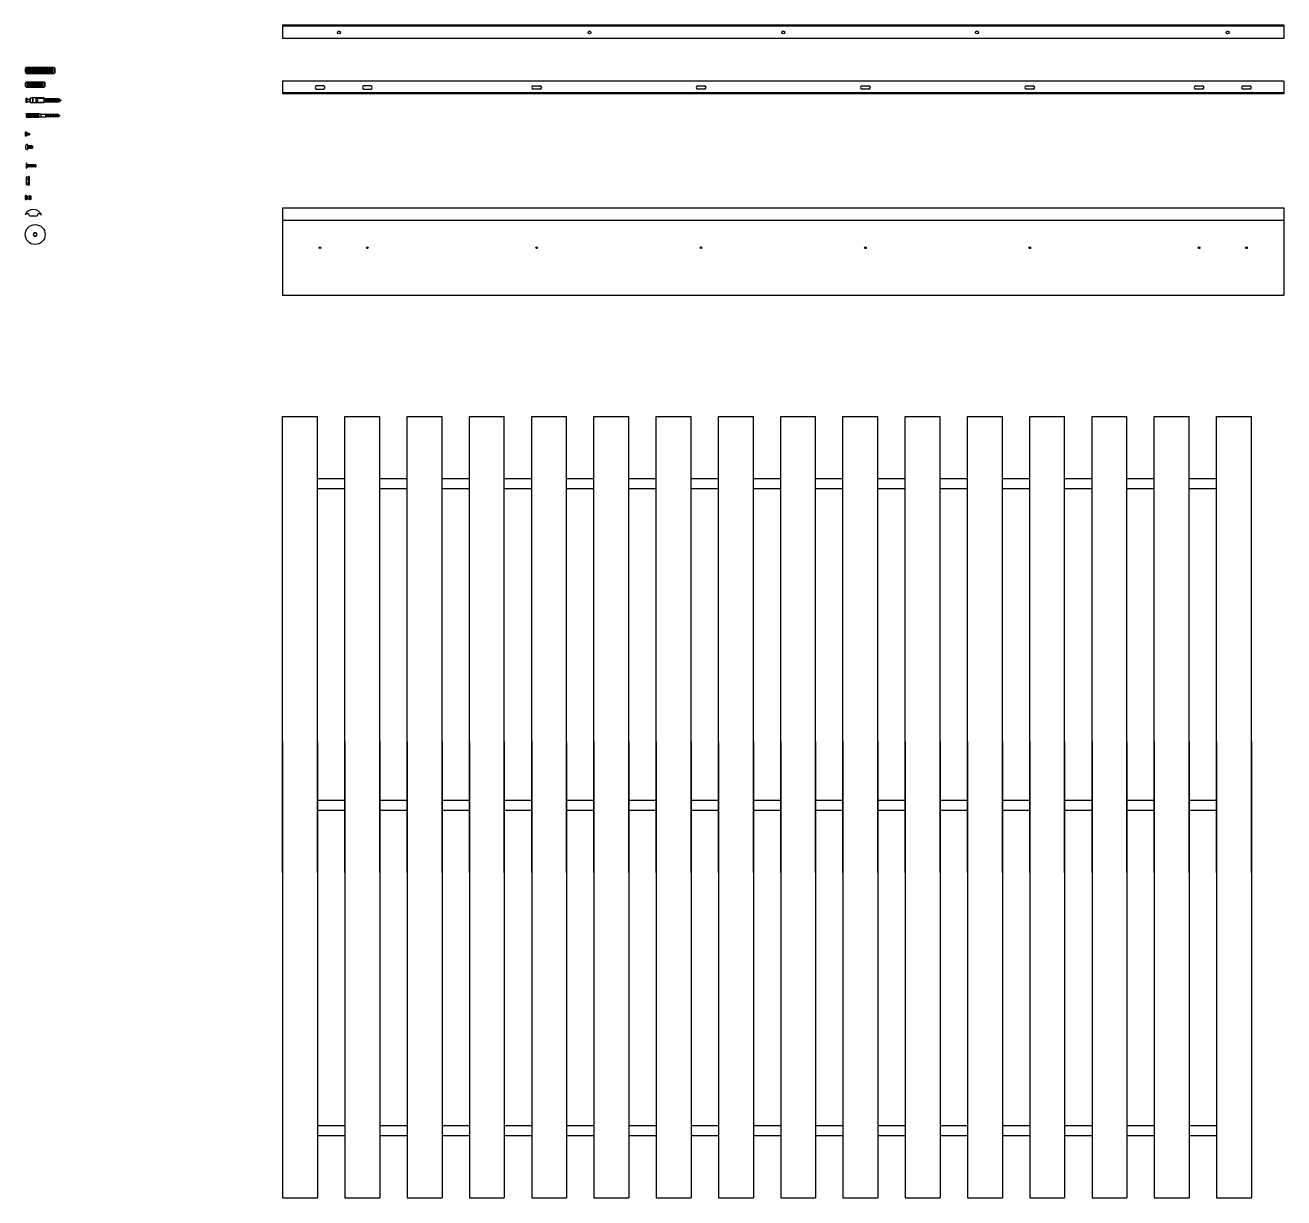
# Model space of a CAD drawing. Header units: millimetres. Extents: x -1335 to 2991, y -7 to 1980.
# Drawn here: x 1760.8 to 2013.5, y 335 to 570.5 of the extents above; entities that cross this region are included whole.
import ezdxf

# ---------------------------------------------------------------- set-up
doc = ezdxf.new("R2010")
doc.units = ezdxf.units.MM
doc.layers.get('0').update_dxf_attribs({"color": 8})
doc.layers.add('Vano viti', color=4, linetype='Continuous')
doc.layers.add('Viti', color=6, linetype='Continuous')

# ---------------------------------------------------------------- blocks, each defined once
blk = doc.blocks.new('101367')
for p, q in [((40.33, 268.19), (40.33, 267.01)), ((40.53, 268), (45.73, 268)), ((45.93, 268.19), (45.93, 267.01)), ((40.53, 267.8), (45.73, 267.8)), ((40.53, 267.6), (45.73, 267.6)), ((40.53, 267.4), (45.73, 267.4)), ((40.53, 267.2), (45.73, 267.2))]:
    blk.add_line(p, q)
blk.add_lwpolyline([(40.3, 268.17), (40.19, 268.06, 0.198912), (40.13, 267.92), (40.13, 267.28, 0.198912), (40.19, 267.14), (40.3, 267.03, 0.198912), (40.37, 267), (45.89, 267, 0.198912), (45.96, 267.03), (46.07, 267.14, 0.198912), (46.13, 267.28), (46.13, 267.92, 0.198912), (46.07, 268.06), (45.96, 268.17, 0.198912), (45.89, 268.2), (40.37, 268.2, 0.198912)], format="xyb", close=True)
blk = doc.blocks.new('101359')
for p, q in [((40.25, 264.26), (40.25, 265.24)), ((43.65, 265.15), (40.45, 265.15)), ((43.65, 264.95), (40.45, 264.95)), ((43.65, 264.75), (40.45, 264.75)), ((43.65, 264.55), (40.45, 264.55)), ((43.65, 264.35), (40.45, 264.35)), ((43.85, 265.24), (43.85, 264.26))]:
    blk.add_line(p, q)
blk.add_lwpolyline([(44.05, 265, 0.198912), (44.02, 265.08), (43.88, 265.22, 0.198932), (43.81, 265.25), (40.29, 265.25, 0.198544), (40.22, 265.22), (40.08, 265.08, 0.199261), (40.05, 265), (40.05, 264.49, 0.198038), (40.08, 264.42), (40.22, 264.28, 0.199807), (40.29, 264.25), (43.81, 264.25, 0.198893), (43.88, 264.28), (44.02, 264.42, 0.198912), (44.05, 264.49), (44.05, 265)], format="xyb")
blk = doc.blocks.new('105163')
for p, q in [((40.03, 251.93), (40.03, 251.53)), ((40.38, 252.23), (40.26, 252.23)), ((40.38, 251.23), (40.26, 251.23)), ((40.43, 252.18), (40.43, 251.28)), ((40.43, 252.13), (40.43, 251.33)), ((40.46, 251.98), (40.43, 252)), ((40.43, 251.47), (40.48, 251.43)), ((40.48, 252.03), (40.46, 251.98)), ((40.5, 251.48), (40.46, 251.98)), ((40.53, 251.98), (40.48, 252.03)), ((40.48, 251.43), (40.5, 251.48)), ((40.5, 251.48), (40.55, 251.43)), ((40.55, 252.03), (40.53, 251.98)), ((40.57, 251.48), (40.53, 251.98)), ((40.6, 251.98), (40.55, 252.03)), ((40.55, 251.43), (40.57, 251.48)), ((40.57, 251.48), (40.62, 251.43)), ((40.62, 252.03), (40.6, 251.98)), ((40.64, 251.48), (40.6, 251.98)), ((40.67, 251.98), (40.62, 252.03)), ((40.62, 251.43), (40.64, 251.48)), ((40.64, 251.48), (40.69, 251.43)), ((40.69, 252.03), (40.67, 251.98)), ((40.71, 251.48), (40.67, 251.98)), ((40.74, 251.98), (40.69, 252.03)), ((40.69, 251.43), (40.71, 251.48)), ((40.71, 251.48), (40.76, 251.43)), ((40.76, 252.03), (40.74, 251.98)), ((40.78, 251.48), (40.74, 251.98)), ((40.81, 251.98), (40.76, 252.03)), ((40.76, 251.43), (40.78, 251.48)), ((40.78, 251.48), (40.83, 251.43)), ((40.83, 252.03), (40.81, 251.98)), ((40.85, 251.48), (40.81, 251.98)), ((40.88, 251.98), (40.83, 252.03)), ((40.83, 251.43), (40.85, 251.48)), ((40.85, 251.48), (40.9, 251.43)), ((40.9, 252.03), (40.88, 251.98)), ((40.92, 251.48), (40.88, 251.98)), ((40.95, 251.98), (40.9, 252.03)), ((40.9, 251.43), (40.92, 251.48)), ((40.92, 251.48), (40.97, 251.43)), ((40.97, 252.03), (40.95, 251.98)), ((40.99, 251.48), (40.95, 251.98)), ((41.02, 251.98), (40.97, 252.03)), ((40.97, 251.43), (40.99, 251.48)), ((40.99, 251.48), (41.04, 251.43)), ((41.04, 252.03), (41.02, 251.98)), ((41.06, 251.48), (41.02, 251.98)), ((41.09, 251.98), (41.04, 252.03)), ((41.04, 251.43), (41.06, 251.48)), ((41.06, 251.48), (41.11, 251.43)), ((41.11, 252.03), (41.09, 251.98)), ((41.13, 251.48), (41.09, 251.98)), ((41.16, 251.98), (41.11, 252.03)), ((41.11, 251.43), (41.13, 251.48)), ((41.13, 251.48), (41.18, 251.43)), ((41.18, 252.03), (41.16, 251.98)), ((41.2, 251.48), (41.16, 251.98)), ((41.23, 251.98), (41.18, 252.03)), ((41.18, 251.43), (41.2, 251.48)), ((41.2, 251.48), (41.25, 251.43)), ((41.25, 252.03), (41.23, 251.98)), ((41.27, 251.48), (41.23, 251.98)), ((41.3, 251.98), (41.25, 252.03)), ((41.25, 251.43), (41.27, 251.48)), ((41.27, 251.48), (41.32, 251.43)), ((41.32, 252.03), (41.3, 251.98)), ((41.34, 251.48), (41.3, 251.98)), ((41.37, 251.98), (41.32, 252.03)), ((41.32, 251.43), (41.34, 251.48)), ((41.34, 251.48), (41.39, 251.43)), ((41.37, 251.98), (41.4, 251.98)), ((41.41, 251.48), (41.37, 251.98)), ((41.39, 251.43), (41.41, 251.48)), ((41.43, 251.95), (41.43, 251.5))]:
    blk.add_line(p, q)
for centre, radius, start, end in [((40.43, 251.87), 0.405, 124.5854, 172.7178), ((40.47, 251.61), 0.451, 190.1412, 232.7163), ((40.26, 252.13), 0.1, 90, 124.5854), ((40.26, 251.33), 0.1, 232.7163, 270), ((40.38, 252.18), 0.05, 0, 90), ((40.38, 251.28), 0.05, 270, 0), ((41.4, 251.95), 0.025, 0, 90), ((41.4, 251.5), 0.025, 277.6197, 0)]:
    blk.add_arc(centre, radius, start, end)
blk = doc.blocks.new('117327')
for p, q in [((40.06, 254.75), (40.08, 254.77)), ((40.08, 254.77), (40.08, 253.87)), ((40.28, 254.47), (40.23, 254.52)), ((40.23, 254.52), (40.23, 254.51)), ((40.24, 254.17), (40.23, 254.29)), ((40.23, 254.15), (40.24, 254.17)), ((40.24, 254.17), (40.29, 254.12)), ((40.3, 254.52), (40.28, 254.47)), ((40.31, 254.17), (40.28, 254.47)), ((40.29, 254.12), (40.31, 254.17)), ((40.35, 254.47), (40.3, 254.52)), ((40.31, 254.17), (40.36, 254.12)), ((40.37, 254.52), (40.35, 254.47)), ((40.38, 254.17), (40.35, 254.47)), ((40.36, 254.12), (40.38, 254.17)), ((40.42, 254.47), (40.37, 254.52)), ((40.38, 254.17), (40.43, 254.12)), ((40.44, 254.52), (40.42, 254.47)), ((40.45, 254.17), (40.42, 254.47)), ((40.43, 254.12), (40.45, 254.17)), ((40.49, 254.47), (40.44, 254.52)), ((40.45, 254.17), (40.5, 254.12)), ((40.51, 254.52), (40.49, 254.47)), ((40.52, 254.17), (40.49, 254.47)), ((40.5, 254.12), (40.52, 254.17)), ((40.56, 254.47), (40.51, 254.52)), ((40.52, 254.17), (40.57, 254.12)), ((40.58, 254.52), (40.56, 254.47)), ((40.59, 254.17), (40.56, 254.47)), ((40.57, 254.12), (40.59, 254.17)), ((40.63, 254.47), (40.58, 254.52)), ((40.59, 254.17), (40.64, 254.12)), ((40.65, 254.52), (40.63, 254.47)), ((40.66, 254.17), (40.63, 254.47)), ((40.64, 254.12), (40.66, 254.17)), ((40.7, 254.47), (40.65, 254.52)), ((40.66, 254.17), (40.71, 254.12)), ((40.72, 254.52), (40.7, 254.47)), ((40.73, 254.17), (40.7, 254.47)), ((40.71, 254.12), (40.73, 254.17)), ((40.77, 254.47), (40.72, 254.52)), ((40.73, 254.17), (40.78, 254.12)), ((40.8, 254.17), (40.77, 254.47)), ((40.77, 254.47), (40.8, 254.47)), ((40.78, 254.12), (40.8, 254.17)), ((40.8, 254.17), (40.8, 254.17)), ((40.83, 254.45), (40.83, 254.2))]:
    blk.add_line(p, q)
blk.add_lwpolyline([(40.08, 254.77), (40.2, 254.77, -0.414214), (40.23, 254.74), (40.23, 253.9, -0.414214), (40.2, 253.87), (40.08, 253.87), (40.06, 253.89, -0.198912), (40.03, 253.96), (40.03, 254.68)], format="xyb")
for centre, radius, start, end in [((40.13, 254.68), 0.1, 135, 180), ((40.8, 254.45), 0.025, 0, 90), ((40.8, 254.2), 0.025, 270, 0)]:
    blk.add_arc(centre, radius, start, end)
blk = doc.blocks.new('*U57')
blk.add_lwpolyline([(0, 0), (0, 0.1), (0.05, 0), (0.12, -0.4), (0.12, -0.5), (0.07, -0.4), (0, 0)])
blk = doc.blocks.new('*U58')
at = {"color": 0, "linetype": 'ByBlock', "lineweight": -2, "transparency": 16777216}
for p in [(42.38, 270.66), (42.66, 270.66), (42.93, 270.66), (43.21, 270.66), (43.49, 270.66), (43.76, 270.66)]:
    blk.add_blockref('*U57', p, dxfattribs=at)
blk = doc.blocks.new('110789')
for p, q in [((40.13, 246.71), (40.13, 245.81)), ((40.23, 246.71), (40.23, 245.81)), ((40.55, 246.46), (40.33, 246.46)), ((40.62, 246.06), (40.33, 246.06)), ((40.83, 246.46), (40.6, 246.46)), ((40.9, 246.06), (40.67, 246.06)), ((41.11, 246.46), (40.88, 246.46)), ((41.18, 246.06), (40.95, 246.06)), ((41.38, 246.46), (41.16, 246.46)), ((41.45, 246.06), (41.23, 246.06)), ((41.66, 246.46), (41.43, 246.46)), ((41.73, 246.06), (41.5, 246.06)), ((41.94, 246.46), (41.71, 246.46)), ((42.01, 246.06), (41.78, 246.06)), ((42.06, 246.46), (41.99, 246.46)), ((42.06, 246.06), (42.06, 246.06)), ((42.11, 246.43), (42.09, 246.45)), ((42.09, 246.08), (42.11, 246.1)), ((42.13, 246.39), (42.13, 246.13))]:
    blk.add_line(p, q)
blk.add_lwpolyline([(40.23, 246.71), (40.33, 246.46), (40.33, 246.06), (40.23, 245.81)])
for centre, start, end in [((40.18, 246.71), 360, 180), ((40.18, 245.81), 180, 0), ((42.06, 246.41), 45, 90), ((42.06, 246.11), 270, 315), ((42.08, 246.39), 0, 45), ((42.08, 246.13), 315, 0)]:
    blk.add_arc(centre, 0.05, start, end)
blk.add_blockref('*U58', (-1.83, -24.2))
blk = doc.blocks.new('*U64')
blk.add_lwpolyline([(-0.02, 0.1), (-0.02, 0.25), (0.03, 0.1), (0.14, -0.5), (0.14, -0.65), (0.09, -0.5), (-0.02, 0.1)])
blk = doc.blocks.new('*U65')
at = {"color": 0, "linetype": 'ByBlock', "lineweight": -2, "transparency": 16777216}
for p in [(42.38, 270.66), (42.69, 270.66), (42.99, 270.66), (43.3, 270.66), (43.61, 270.66), (43.91, 270.66), (44.22, 270.66), (44.53, 270.66), (44.83, 270.66)]:
    blk.add_blockref('*U64', p, dxfattribs=at)
blk = doc.blocks.new('123491')
for p, q in [((40.13, 259.05), (40.13, 258.5)), ((40.18, 259.21), (40.18, 258.34)), ((40.23, 259.22), (40.23, 258.32)), ((40.33, 259.21), (40.33, 258.33)), ((40.38, 259.02), (40.98, 259.02)), ((40.38, 258.52), (40.98, 258.52)), ((40.98, 259.02), (40.98, 258.52)), ((41, 259.09), (41.03, 259.12)), ((41, 258.45), (41.03, 258.42)), ((41.03, 259.27), (41.03, 259.12)), ((41.03, 259.12), (41.03, 258.42)), ((41.03, 258.42), (41.03, 258.27)), ((41.53, 259.27), (41.58, 259.3)), ((41.58, 258.25), (41.53, 258.27)), ((41.58, 259.3), (41.58, 258.25)), ((43.78, 259.07), (43.8, 259.07)), ((43.78, 258.47), (43.91, 258.47)), ((43.85, 259.07), (44.11, 259.07)), ((43.96, 258.47), (44.21, 258.47)), ((44.16, 259.07), (44.41, 259.07)), ((44.26, 258.47), (44.52, 258.47)), ((44.46, 259.07), (44.72, 259.07)), ((44.57, 258.47), (44.83, 258.47)), ((44.77, 259.07), (45.03, 259.07)), ((44.88, 258.47), (45.13, 258.47)), ((45.08, 259.07), (45.33, 259.07)), ((45.18, 258.47), (45.44, 258.47)), ((45.38, 259.07), (45.64, 259.07)), ((45.49, 258.47), (45.75, 258.47)), ((45.69, 259.07), (45.94, 259.07)), ((45.8, 258.47), (46.05, 258.47)), ((46, 259.07), (46.25, 259.07)), ((46.1, 258.47), (46.36, 258.47)), ((46.3, 259.07), (46.56, 259.07)), ((46.41, 258.47), (46.56, 258.47)), ((46.78, 259.02), (46.88, 258.97)), ((46.95, 258.61), (46.78, 258.52)), ((46.88, 258.97), (46.88, 259.12)), ((46.88, 259.12), (46.94, 258.94)), ((46.95, 258.61), (46.88, 258.97)), ((46.94, 258.94), (47.28, 258.77)), ((46.94, 258.94), (46.99, 258.63)), ((47, 258.46), (46.95, 258.61)), ((47.28, 258.77), (46.99, 258.63)), ((46.99, 258.63), (47, 258.46))]:
    blk.add_line(p, q)
for points in [[(40.18, 259.21), (40.23, 259.22), (40.31, 259.22, -0.344151), (40.34, 259.2), (40.38, 259.02), (40.38, 258.52), (40.34, 258.34, -0.344151), (40.31, 258.32), (40.23, 258.32), (40.18, 258.34)], [(42.18, 259.12), (42.43, 258.98, -0.259444), (42.54, 258.77), (42.54, 258.77, -0.259444), (42.43, 258.56), (42.18, 258.42)]]:
    blk.add_lwpolyline(points, format="xyb")
for points in [[(41.03, 259.27), (41.53, 259.27), (41.53, 258.27), (41.03, 258.27)], [(41.58, 259.3), (43.78, 259.3), (43.78, 258.25), (41.58, 258.25)], [(43.78, 259.12), (42.18, 259.12), (42.18, 258.42), (43.78, 258.42)], [(46.56, 259.07), (46.56, 259.22), (46.61, 259.07), (46.71, 258.49), (46.72, 258.33), (46.66, 258.48), (46.56, 259.07)]]:
    blk.add_lwpolyline(points)
for centre, radius, start, end in [((40.4, 259.05), 0.267, 144.3279, 181.2305), ((40.4, 258.49), 0.267, 178.7695, 215.6721), ((41.11, 259.03), 0.128, 154.7078, 182.2482), ((41.11, 258.52), 0.126, 177.5641, 205.4706), ((41.02, 259.07), 0.03, 135, 154.7078), ((41.02, 258.47), 0.03, 205.4706, 225), ((46.56, 258.97), 0.5, 270, 281.7764), ((46.56, 258.57), 0.5, 63.4349, 84.5343), ((46.56, 258.97), 0.5, 287.457, 296.5651)]:
    blk.add_arc(centre, radius, start, end)
blk.add_blockref('*U65', (1.44, -11.69))
blk = doc.blocks.new('*U61')
blk.add_lwpolyline([(-0.01, 0.05), (0, 0.15), (0.04, 0.05), (0.13, -0.45), (0.13, -0.55), (0.08, -0.45), (-0.01, 0.05)])
blk = doc.blocks.new('*U62')
at = {"color": 0, "linetype": 'ByBlock', "lineweight": -2, "transparency": 16777216}
for p in [(42.38, 270.66), (42.76, 270.66), (43.15, 270.66), (43.53, 270.66), (43.91, 270.66), (44.3, 270.66), (44.68, 270.66)]:
    blk.add_blockref('*U61', p, dxfattribs=at)
blk = doc.blocks.new('114334')
for p, q in [((40.21, 258.88), (40.27, 258.18)), ((40.21, 258.88), (40.21, 258.19)), ((40.22, 258.18), (40.27, 258.18)), ((42.79, 258.88), (42.73, 258.88)), ((42.79, 258.18), (42.79, 258.88)), ((44.09, 258.78), (44.09, 258.28))]:
    blk.add_line(p, q)
for points in [[(40.21, 258.88), (40.23, 258.93), (40.28, 258.88)], [(40.27, 258.18), (40.32, 258.13), (40.34, 258.18)], [(40.28, 258.88), (40.3, 258.93), (40.35, 258.88)], [(40.28, 258.88), (40.34, 258.18)], [(40.34, 258.18), (40.39, 258.13), (40.41, 258.18)], [(40.35, 258.88), (40.37, 258.93), (40.42, 258.88)], [(40.35, 258.88), (40.41, 258.18)], [(40.41, 258.18), (40.46, 258.13), (40.48, 258.18)], [(40.42, 258.88), (40.44, 258.93), (40.49, 258.88)], [(40.42, 258.88), (40.48, 258.18)], [(40.48, 258.18), (40.53, 258.13), (40.55, 258.18)], [(40.49, 258.88), (40.51, 258.93), (40.56, 258.88)], [(40.49, 258.88), (40.55, 258.18)], [(40.55, 258.18), (40.6, 258.13), (40.62, 258.18)], [(40.56, 258.88), (40.58, 258.93), (40.63, 258.88)], [(40.56, 258.88), (40.62, 258.18)], [(40.62, 258.18), (40.67, 258.13), (40.69, 258.18)], [(40.63, 258.88), (40.65, 258.93), (40.7, 258.88)], [(40.63, 258.88), (40.69, 258.18)], [(40.69, 258.18), (40.74, 258.13), (40.76, 258.18)], [(40.7, 258.88), (40.72, 258.93), (40.77, 258.88)], [(40.7, 258.88), (40.76, 258.18)], [(40.76, 258.18), (40.81, 258.13), (40.83, 258.18)], [(40.77, 258.88), (40.79, 258.93), (40.84, 258.88)], [(40.77, 258.88), (40.83, 258.18)], [(40.83, 258.18), (40.88, 258.13), (40.9, 258.18)], [(40.84, 258.88), (40.86, 258.93), (40.91, 258.88)], [(40.84, 258.88), (40.9, 258.18)], [(40.9, 258.18), (40.95, 258.13), (40.97, 258.18)], [(40.91, 258.88), (40.93, 258.93), (40.98, 258.88)], [(40.91, 258.88), (40.97, 258.18)], [(40.97, 258.18), (41.02, 258.13), (41.04, 258.18)], [(40.98, 258.88), (41, 258.93), (41.05, 258.88)], [(40.98, 258.88), (41.04, 258.18)], [(41.04, 258.18), (41.09, 258.13), (41.11, 258.18)], [(41.05, 258.88), (41.07, 258.93), (41.12, 258.88)], [(41.05, 258.88), (41.11, 258.18)], [(41.11, 258.18), (41.16, 258.13), (41.18, 258.18)], [(41.12, 258.88), (41.14, 258.93), (41.19, 258.88)], [(41.12, 258.88), (41.18, 258.18)], [(41.18, 258.18), (41.23, 258.13), (41.25, 258.18)], [(41.19, 258.88), (41.21, 258.93), (41.26, 258.88)], [(41.19, 258.88), (41.25, 258.18)], [(41.25, 258.18), (41.3, 258.13), (41.32, 258.18)], [(41.26, 258.88), (41.28, 258.93), (41.33, 258.88)], [(41.26, 258.88), (41.32, 258.18)], [(41.32, 258.18), (41.37, 258.13), (41.39, 258.18)], [(41.33, 258.88), (41.35, 258.93), (41.4, 258.88)], [(41.33, 258.88), (41.39, 258.18)], [(41.39, 258.18), (41.44, 258.13), (41.46, 258.18)], [(41.4, 258.88), (41.42, 258.93), (41.47, 258.88)], [(41.4, 258.88), (41.46, 258.18)], [(41.46, 258.18), (41.51, 258.13), (41.53, 258.18)], [(41.47, 258.88), (41.49, 258.93), (41.54, 258.88)], [(41.47, 258.88), (41.53, 258.18)], [(41.53, 258.18), (41.58, 258.13), (41.6, 258.18)], [(41.54, 258.88), (41.56, 258.93), (41.61, 258.88)], [(41.54, 258.88), (41.6, 258.18)], [(41.6, 258.18), (41.65, 258.13), (41.67, 258.18)], [(41.61, 258.88), (41.63, 258.93), (41.68, 258.88)], [(41.61, 258.88), (41.67, 258.18)], [(41.67, 258.18), (41.72, 258.13), (41.74, 258.18)], [(41.68, 258.88), (41.7, 258.93), (41.75, 258.88)], [(41.68, 258.88), (41.74, 258.18)], [(41.74, 258.18), (41.79, 258.13), (41.81, 258.18)], [(41.75, 258.88), (41.77, 258.93), (41.82, 258.88)], [(41.75, 258.88), (41.81, 258.18)], [(41.81, 258.18), (41.86, 258.13), (41.88, 258.18)], [(41.82, 258.88), (41.84, 258.93), (41.89, 258.88)], [(41.82, 258.88), (41.88, 258.18)], [(41.88, 258.18), (41.93, 258.13), (41.95, 258.18)], [(41.89, 258.88), (41.91, 258.93), (41.96, 258.88)], [(41.89, 258.88), (41.95, 258.18)], [(41.95, 258.18), (42, 258.13), (42.02, 258.18)], [(41.96, 258.88), (41.98, 258.93), (42.03, 258.88)], [(41.96, 258.88), (42.02, 258.18)], [(42.02, 258.18), (42.07, 258.13), (42.09, 258.18)], [(42.03, 258.88), (42.05, 258.93), (42.1, 258.88)], [(42.03, 258.88), (42.09, 258.18)], [(42.09, 258.18), (42.14, 258.13), (42.16, 258.18)], [(42.1, 258.88), (42.12, 258.93), (42.17, 258.88)], [(42.1, 258.88), (42.16, 258.18)], [(42.16, 258.18), (42.21, 258.13), (42.23, 258.18)], [(42.17, 258.88), (42.19, 258.93), (42.24, 258.88)], [(42.17, 258.88), (42.23, 258.18)], [(42.23, 258.18), (42.28, 258.13), (42.3, 258.18)], [(42.24, 258.88), (42.26, 258.93), (42.31, 258.88)], [(42.24, 258.88), (42.3, 258.18)], [(42.3, 258.18), (42.35, 258.13), (42.37, 258.18)], [(42.31, 258.88), (42.33, 258.93), (42.38, 258.88)], [(42.31, 258.88), (42.37, 258.18)], [(42.37, 258.18), (42.42, 258.13), (42.44, 258.18)], [(42.38, 258.88), (42.4, 258.93), (42.45, 258.88)], [(42.38, 258.88), (42.44, 258.18)], [(42.44, 258.18), (42.49, 258.13), (42.51, 258.18)], [(42.45, 258.88), (42.47, 258.93), (42.52, 258.88)], [(42.45, 258.88), (42.51, 258.18)], [(42.51, 258.18), (42.56, 258.13), (42.58, 258.18)], [(42.52, 258.88), (42.54, 258.93), (42.59, 258.88)], [(42.52, 258.88), (42.58, 258.18)], [(42.58, 258.18), (42.63, 258.13), (42.65, 258.18)], [(42.59, 258.88), (42.61, 258.93), (42.66, 258.88)], [(42.59, 258.88), (42.65, 258.18)], [(42.65, 258.18), (42.7, 258.13), (42.72, 258.18)], [(42.66, 258.88), (42.68, 258.93), (42.73, 258.88)], [(42.66, 258.88), (42.72, 258.18)], [(42.72, 258.18), (42.77, 258.13), (42.79, 258.18)], [(42.73, 258.88), (42.79, 258.18)], [(42.79, 258.88), (43.19, 258.88), (43.19, 258.18), (42.79, 258.18)], [(43.19, 258.83), (44.09, 258.83), (44.09, 258.23), (43.19, 258.23)], [(44.09, 258.78), (44.18, 258.78)], [(44.27, 258.28), (44.09, 258.28)], [(44.23, 258.78), (44.56, 258.78)], [(44.65, 258.28), (44.32, 258.28)], [(44.61, 258.78), (44.94, 258.78)], [(45.03, 258.28), (44.7, 258.28)], [(44.99, 258.78), (45.33, 258.78)], [(45.42, 258.28), (45.08, 258.28)], [(45.38, 258.78), (45.71, 258.78)], [(45.8, 258.28), (45.47, 258.28)], [(45.76, 258.78), (46.09, 258.78)], [(46.18, 258.28), (45.85, 258.28)], [(46.14, 258.78), (46.48, 258.78)], [(46.56, 258.28), (46.23, 258.28)]]:
    blk.add_lwpolyline(points)
blk.add_lwpolyline([(46.53, 258.78), (46.58, 258.78, -0.175452), (46.78, 258.71), (46.98, 258.54, -0.468375), (46.98, 258.52), (46.78, 258.35, -0.149), (46.61, 258.28, -0.149)], format="xyb")
blk.add_arc((40.22, 258.19), 0.01, 180, 270)
blk.add_blockref('*U62', (1.81, -11.93))
blk = doc.blocks.new('114254')
for p, q in [((40.13, 245.68), (40.13, 244.18)), ((40.63, 245.68), (40.13, 245.68)), ((40.13, 245.3), (40.63, 245.3)), ((40.63, 245.73), (40.63, 244.13)), ((40.63, 244.18), (40.63, 245.68)), ((40.73, 245.83), (40.73, 244.03)), ((40.73, 245.83), (40.73, 245.83)), ((40.13, 244.55), (40.63, 244.55)), ((40.13, 244.18), (40.63, 244.18)), ((40.73, 244.03), (40.73, 244.03))]:
    blk.add_line(p, q)
for centre, start, end in [((40.73, 245.73), 90, 180), ((40.73, 244.13), 180, 270)]:
    blk.add_arc(centre, 0.1, start, end)
blk = doc.blocks.new('102267')
for p, q in [((40.23, 240.58), (40.23, 239.78)), ((40.23, 240.58), (40.33, 240.48)), ((40.23, 239.78), (40.33, 239.88))]:
    blk.add_line(p, q)
for points in [[(40.23, 240.58), (40.04, 240.58, 0.414214), (40.03, 240.57), (40.03, 239.79, 0.414214), (40.04, 239.78), (40.23, 239.78)], [(40.63, 239.88), (40.34, 239.78, -0.511918), (40.33, 239.79), (40.33, 240.56, -0.511918), (40.34, 240.57), (40.63, 240.48)], [(40.93, 239.88), (40.64, 239.78, -0.511918), (40.63, 239.79), (40.63, 240.56, -0.511918), (40.64, 240.57), (40.93, 240.48)]]:
    blk.add_lwpolyline(points, format="xyb")
blk.add_lwpolyline([(40.93, 240.56), (40.93, 239.79, 0.511918), (40.94, 239.78), (41.22, 239.87, 0.322823), (41.23, 239.88), (41.23, 240.47, 0.322823), (41.22, 240.48), (40.94, 240.57, 0.511918)], format="xyb", close=True)

msp = doc.modelspace()

# ---------------------------------------------------------------- linework, layer by layer
for p, q in [((2013.49, 570.51), (1812.49, 570.51)), ((1812.49, 570.51), (1812.49, 567.81)), ((2013.49, 570.31), (1812.49, 570.31)), ((2013.49, 570.51), (2013.49, 567.81)), ((2013.49, 567.81), (1812.49, 567.81)), ((2013.49, 559.25), (1812.49, 559.25)), ((1812.49, 559.25), (1812.49, 556.75)), ((2013.49, 559.25), (2013.49, 556.75)), ((2013.49, 556.95), (1812.49, 556.95)), ((2013.49, 556.75), (1812.49, 556.75)), ((1812.49, 533.81), (1812.49, 516.31)), ((1812.49, 516.31), (2013.49, 516.31)), ((1812.49, 400.35), (1812.49, 491.95)), ((1812.49, 491.95), (1819.49, 491.95)), ((1819.49, 400.35), (1819.49, 491.95)), ((1824.99, 491.95), (1831.99, 491.95)), ((1824.99, 400.35), (1824.99, 491.95)), ((1831.99, 400.35), (1831.99, 491.95)), ((1837.49, 400.35), (1837.49, 491.95)), ((1837.49, 491.95), (1844.49, 491.95)), ((1844.49, 400.35), (1844.49, 491.95)), ((1849.99, 491.95), (1856.99, 491.95)), ((1849.99, 400.35), (1849.99, 491.95)), ((1856.99, 400.35), (1856.99, 491.95)), ((1862.49, 400.35), (1862.49, 491.95)), ((1862.49, 491.95), (1869.49, 491.95)), ((1869.49, 400.35), (1869.49, 491.95)), ((1874.99, 491.95), (1881.99, 491.95)), ((1874.99, 400.35), (1874.99, 491.95)), ((1881.99, 400.35), (1881.99, 491.95)), ((1887.49, 400.35), (1887.49, 491.95)), ((1887.49, 491.95), (1894.49, 491.95)), ((1894.49, 400.35), (1894.49, 491.95)), ((1899.99, 400.35), (1899.99, 491.95)), ((1899.99, 491.95), (1906.99, 491.95)), ((1906.99, 400.35), (1906.99, 491.95)), ((1912.49, 400.35), (1912.49, 491.95)), ((1912.49, 491.95), (1919.49, 491.95)), ((1919.49, 400.35), (1919.49, 491.95)), ((1924.99, 400.35), (1924.99, 491.95)), ((1924.99, 491.95), (1931.99, 491.95)), ((1931.99, 400.35), (1931.99, 491.95)), ((1937.49, 400.35), (1937.49, 491.95)), ((1937.49, 491.95), (1944.49, 491.95)), ((1944.49, 400.35), (1944.49, 491.95)), ((1949.99, 400.35), (1949.99, 491.95)), ((1949.99, 491.95), (1956.99, 491.95)), ((1956.99, 400.35), (1956.99, 491.95)), ((1962.49, 400.35), (1962.49, 491.95)), ((1962.49, 491.95), (1969.49, 491.95)), ((1969.49, 400.35), (1969.49, 491.95)), ((1974.99, 400.35), (1974.99, 491.95)), ((1974.99, 491.95), (1981.99, 491.95)), ((1981.99, 400.35), (1981.99, 491.95)), ((1987.49, 400.35), (1987.49, 491.95)), ((1987.49, 491.95), (1994.49, 491.95)), ((1994.49, 400.35), (1994.49, 491.95)), ((1999.99, 400.35), (1999.99, 491.95)), ((1999.99, 491.95), (2006.99, 491.95)), ((2006.99, 400.35), (2006.99, 491.95)), ((1819.49, 479.45), (1824.99, 479.45)), ((1831.99, 479.45), (1837.49, 479.45)), ((1844.49, 479.45), (1849.99, 479.45)), ((1856.99, 479.45), (1862.49, 479.45)), ((1869.49, 479.45), (1874.99, 479.45)), ((1881.99, 479.45), (1887.49, 479.45)), ((1894.49, 479.45), (1899.99, 479.45)), ((1906.99, 479.45), (1912.49, 479.45)), ((1919.49, 479.45), (1924.99, 479.45)), ((1931.99, 479.45), (1937.49, 479.45)), ((1944.49, 479.45), (1949.99, 479.45)), ((1956.99, 479.45), (1962.49, 479.45)), ((1969.49, 479.45), (1974.99, 479.45)), ((1981.99, 479.45), (1987.49, 479.45)), ((1994.49, 479.45), (1999.99, 479.45)), ((1819.49, 477.45), (1824.99, 477.45)), ((1831.99, 477.45), (1837.49, 477.45)), ((1844.49, 477.45), (1849.99, 477.45)), ((1856.99, 477.45), (1862.49, 477.45)), ((1869.49, 477.45), (1874.99, 477.45)), ((1881.99, 477.45), (1887.49, 477.45)), ((1894.49, 477.45), (1899.99, 477.45)), ((1906.99, 477.45), (1912.49, 477.45)), ((1919.49, 477.45), (1924.99, 477.45)), ((1931.99, 477.45), (1937.49, 477.45)), ((1944.49, 477.45), (1949.99, 477.45)), ((1956.99, 477.45), (1962.49, 477.45)), ((1969.49, 477.45), (1974.99, 477.45)), ((1981.99, 477.45), (1987.49, 477.45)), ((1994.49, 477.45), (1999.99, 477.45)), ((1812.49, 426.62), (1812.49, 335.02)), ((1819.49, 426.62), (1819.49, 335.02)), ((1824.99, 426.62), (1824.99, 335.02)), ((1831.99, 426.62), (1831.99, 335.02)), ((1837.49, 426.62), (1837.49, 335.02)), ((1844.49, 426.62), (1844.49, 335.02)), ((1849.99, 426.62), (1849.99, 335.02)), ((1856.99, 426.62), (1856.99, 335.02)), ((1862.49, 426.62), (1862.49, 335.02)), ((1869.49, 426.62), (1869.49, 335.02)), ((1874.99, 426.62), (1874.99, 335.02)), ((1881.99, 426.62), (1881.99, 335.02)), ((1887.49, 426.62), (1887.49, 335.02)), ((1894.49, 426.62), (1894.49, 335.02)), ((1899.99, 426.62), (1899.99, 335.02)), ((1906.99, 426.62), (1906.99, 335.02)), ((1912.49, 426.62), (1912.49, 335.02)), ((1919.49, 426.62), (1919.49, 335.02)), ((1924.99, 426.62), (1924.99, 335.02)), ((1931.99, 426.62), (1931.99, 335.02)), ((1937.49, 426.62), (1937.49, 335.02)), ((1944.49, 426.62), (1944.49, 335.02)), ((1949.99, 426.62), (1949.99, 335.02)), ((1956.99, 426.62), (1956.99, 335.02)), ((1962.49, 426.62), (1962.49, 335.02)), ((1969.49, 426.62), (1969.49, 335.02)), ((1974.99, 426.62), (1974.99, 335.02)), ((1981.99, 426.62), (1981.99, 335.02)), ((1987.49, 426.62), (1987.49, 335.02)), ((1994.49, 426.62), (1994.49, 335.02)), ((1999.99, 426.62), (1999.99, 335.02)), ((2006.99, 426.62), (2006.99, 335.02)), ((1819.49, 414.85), (1824.99, 414.85)), ((1831.99, 414.85), (1837.49, 414.85)), ((1844.49, 414.85), (1849.99, 414.85)), ((1856.99, 414.85), (1862.49, 414.85)), ((1869.49, 414.85), (1874.99, 414.85)), ((1881.99, 414.85), (1887.49, 414.85)), ((1894.49, 414.85), (1899.99, 414.85)), ((1906.99, 414.85), (1912.49, 414.85)), ((1919.49, 414.85), (1924.99, 414.85)), ((1931.99, 414.85), (1937.49, 414.85)), ((1944.49, 414.85), (1949.99, 414.85)), ((1956.99, 414.85), (1962.49, 414.85)), ((1969.49, 414.85), (1974.99, 414.85)), ((1981.99, 414.85), (1987.49, 414.85)), ((1994.49, 414.85), (1999.99, 414.85)), ((1819.49, 412.85), (1824.99, 412.85)), ((1831.99, 412.85), (1837.49, 412.85)), ((1844.49, 412.85), (1849.99, 412.85)), ((1856.99, 412.85), (1862.49, 412.85)), ((1869.49, 412.85), (1874.99, 412.85)), ((1881.99, 412.85), (1887.49, 412.85)), ((1894.49, 412.85), (1899.99, 412.85)), ((1906.99, 412.85), (1912.49, 412.85)), ((1919.49, 412.85), (1924.99, 412.85)), ((1931.99, 412.85), (1937.49, 412.85)), ((1944.49, 412.85), (1949.99, 412.85)), ((1956.99, 412.85), (1962.49, 412.85)), ((1969.49, 412.85), (1974.99, 412.85)), ((1981.99, 412.85), (1987.49, 412.85)), ((1994.49, 412.85), (1999.99, 412.85)), ((1819.49, 349.52), (1824.99, 349.52)), ((1831.99, 349.52), (1837.49, 349.52)), ((1844.49, 349.52), (1849.99, 349.52)), ((1856.99, 349.52), (1862.49, 349.52)), ((1869.49, 349.52), (1874.99, 349.52)), ((1881.99, 349.52), (1887.49, 349.52)), ((1894.49, 349.52), (1899.99, 349.52)), ((1906.99, 349.52), (1912.49, 349.52)), ((1919.49, 349.52), (1924.99, 349.52)), ((1931.99, 349.52), (1937.49, 349.52)), ((1944.49, 349.52), (1949.99, 349.52)), ((1956.99, 349.52), (1962.49, 349.52)), ((1969.49, 349.52), (1974.99, 349.52)), ((1981.99, 349.52), (1987.49, 349.52)), ((1994.49, 349.52), (1999.99, 349.52)), ((1819.49, 347.52), (1824.99, 347.52)), ((1831.99, 347.52), (1837.49, 347.52)), ((1844.49, 347.52), (1849.99, 347.52)), ((1856.99, 347.52), (1862.49, 347.52)), ((1869.49, 347.52), (1874.99, 347.52)), ((1881.99, 347.52), (1887.49, 347.52)), ((1894.49, 347.52), (1899.99, 347.52)), ((1906.99, 347.52), (1912.49, 347.52)), ((1919.49, 347.52), (1924.99, 347.52)), ((1931.99, 347.52), (1937.49, 347.52)), ((1944.49, 347.52), (1949.99, 347.52)), ((1956.99, 347.52), (1962.49, 347.52)), ((1969.49, 347.52), (1974.99, 347.52)), ((1981.99, 347.52), (1987.49, 347.52)), ((1994.49, 347.52), (1999.99, 347.52)), ((1812.49, 335.02), (1819.49, 335.02)), ((1824.99, 335.02), (1831.99, 335.02)), ((1837.49, 335.02), (1844.49, 335.02)), ((1849.99, 335.02), (1856.99, 335.02)), ((1862.49, 335.02), (1869.49, 335.02)), ((1874.99, 335.02), (1881.99, 335.02)), ((1887.49, 335.02), (1894.49, 335.02)), ((1899.99, 335.02), (1906.99, 335.02)), ((1912.49, 335.02), (1919.49, 335.02)), ((1924.99, 335.02), (1931.99, 335.02)), ((1937.49, 335.02), (1944.49, 335.02)), ((1949.99, 335.02), (1956.99, 335.02)), ((1962.49, 335.02), (1969.49, 335.02)), ((1974.99, 335.02), (1981.99, 335.02)), ((1987.49, 335.02), (1994.49, 335.02)), ((1999.99, 335.02), (2006.99, 335.02))]:
    msp.add_line(p, q)
for points in [[(1820.37, 558.32), (1819.32, 558.32)], [(1819.32, 557.67), (1820.37, 557.67)], [(1820.67, 558.32), (1820.37, 558.32)], [(1820.37, 557.67), (1820.67, 557.67)], [(1829.87, 558.32), (1828.82, 558.32)], [(1828.82, 557.67), (1829.11, 557.67)], [(1829.11, 557.67), (1830.17, 557.67)], [(1830.17, 558.32), (1829.87, 558.32)], [(1862.82, 558.32), (1863.87, 558.32)], [(1863.87, 557.67), (1862.82, 557.67)], [(1863.87, 558.32), (1864.17, 558.32)], [(1864.17, 557.67), (1863.87, 557.67)], [(1895.82, 558.32), (1896.87, 558.32)], [(1896.87, 557.67), (1895.82, 557.67)], [(1896.87, 558.32), (1897.17, 558.32)], [(1897.17, 557.67), (1896.87, 557.67)], [(1928.82, 558.32), (1929.87, 558.32)], [(1929.87, 557.67), (1928.82, 557.67)], [(1929.87, 558.32), (1930.17, 558.32)], [(1930.17, 557.67), (1929.87, 557.67)], [(1961.82, 558.32), (1962.87, 558.32)], [(1962.87, 557.67), (1961.82, 557.67)], [(1962.87, 558.32), (1963.17, 558.32)], [(1963.17, 557.67), (1962.87, 557.67)], [(1995.82, 558.32), (1996.87, 558.32)], [(1996.87, 557.67), (1995.82, 557.67)], [(1996.87, 558.32), (1997.17, 558.32)], [(1997.17, 557.67), (1996.87, 557.67)], [(2005.32, 558.32), (2006.37, 558.32)], [(2006.37, 557.67), (2005.32, 557.67)], [(2006.37, 558.32), (2006.67, 558.32)], [(2006.67, 557.67), (2006.37, 557.67)], [(1812.49, 533.81), (2013.49, 533.81), (2013.49, 516.31)], [(2013.49, 531.31), (2013.49, 531.31), (1812.49, 531.31)]]:
    msp.add_lwpolyline(points)
for centre in [(1823.78, 569.06), (1874.09, 569.06), (1912.99, 569.06), (1951.9, 569.06), (2002.21, 569.06)]:
    msp.add_circle(centre, 0.293)
for centre, start, end in [((1819.32, 558), 90, 270), ((1820.67, 558), 270, 90), ((1828.82, 558), 90, 270), ((1830.17, 558), 270, 90), ((1862.82, 558), 90, 270), ((1864.17, 558), 270, 90), ((1895.82, 558), 90, 270), ((1897.17, 558), 270, 90), ((1928.82, 558), 90, 270), ((1930.17, 558), 270, 90), ((1961.82, 558), 90, 270), ((1963.17, 558), 270, 90), ((1995.82, 558), 90, 270), ((1997.17, 558), 270, 90), ((2005.32, 558), 90, 270), ((2006.67, 558), 270, 90)]:
    msp.add_arc(centre, 0.325, start, end)
at = {"layer": 'Vano viti'}
for centre in [(1819.99, 525.81), (1829.49, 525.81), (1863.49, 525.81), (1896.49, 525.81), (1929.49, 525.81), (1962.49, 525.81), (1996.49, 525.81), (2005.99, 525.81)]:
    msp.add_circle(centre, 0.175, dxfattribs=at)
at = {"layer": 'Viti'}
for p, q in [((1760.96, 532.52), (1760.8, 532.52)), ((1761.64, 532.24), (1763.22, 532.24)), ((1763.9, 532.52), (1764.06, 532.52))]:
    msp.add_line(p, q, dxfattribs=at)
msp.add_lwpolyline([(1762.61, 528.81), (1762.41, 528.47), (1762.61, 528.12), (1763.01, 528.12), (1763.21, 528.47), (1763.01, 528.81)], close=True, dxfattribs=at)
msp.add_circle((1762.81, 528.47), 2, dxfattribs=at)
for centre, radius, start, end in [((1762.43, 531.58), 1.89, 29.9589, 150.0411), ((1761.24, 532.24), 0.4, 0, 135), ((1763.62, 532.24), 0.4, 45, 180)]:
    msp.add_arc(centre, radius, start, end, dxfattribs=at)

# ---------------------------------------------------------------- block references
for name, p in [('101367', (1720.69, 293.83)), ('101359', (1720.77, 293.83)), ('123491', (1720.77, 296.66)), ('114334', (1720.77, 293.83)), ('117327', (1720.84, 294.32)), ('105163', (1720.84, 294.32)), ('110789', (1720.84, 296.03)), ('114254', (1720.84, 294.32)), ('102267', (1720.77, 295.7))]:
    msp.add_blockref(name, p, dxfattribs=at)

doc.saveas('drawing.dxf')
